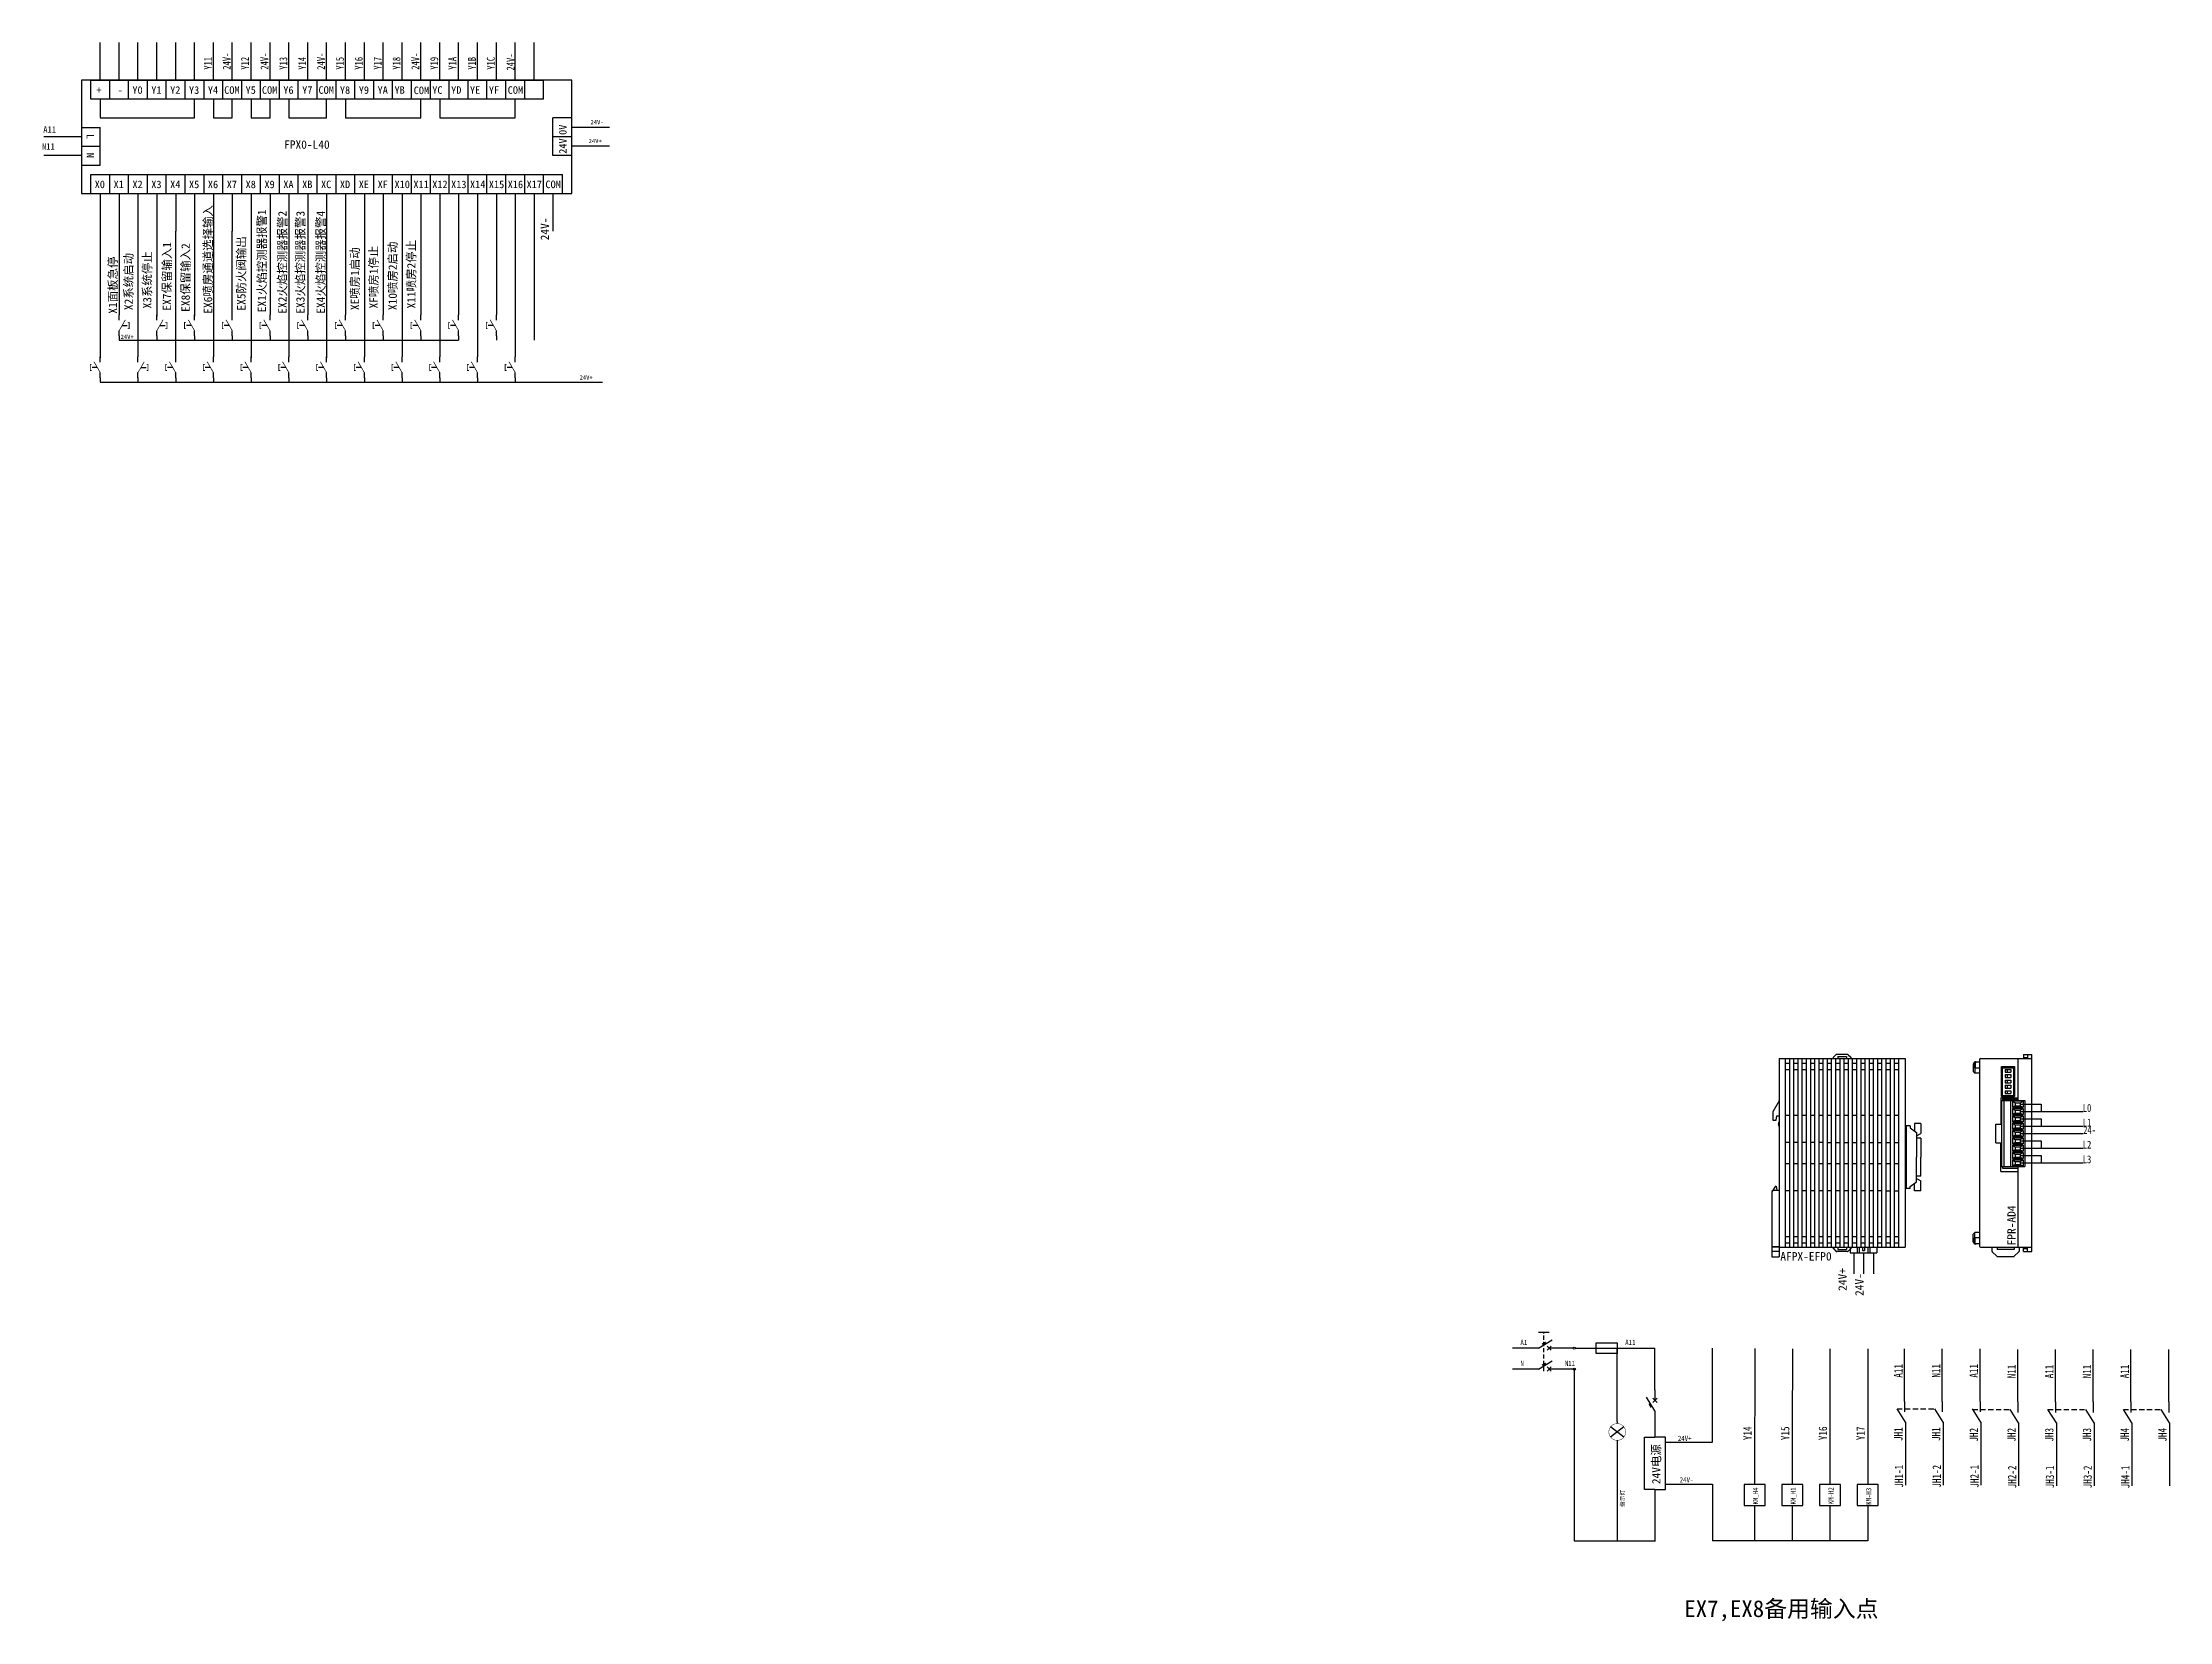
# Model space of a CAD drawing. Extents: x -1351 to 773, y -193 to 951.
# Drawn here: x -1351 to -336, y 198 to 951 of the extents above; entities that cross this region are included whole.
import ezdxf

# ---------------------------------------------------------------- set-up
doc = ezdxf.new("R2010")
doc.units = 0
doc.header["$LTSCALE"] = 10
doc.header["$MEASUREMENT"] = 0
doc.linetypes.add('AAA', pattern=[3, 2, -1])
doc.linetypes.add('HIDDEN', pattern=[0.375, 0.25, -0.125])
doc.layers.get('0').update_dxf_attribs({"linetype": 'CONTINUOUS'})
for name, color, linetype in [('1', 2, 'AAA'), ('CONNECT', 3, 'CONTINUOUS'), ('LY_3', 7, 'CONTINUOUS'), ('器件名称', 7, 'CONTINUOUS'), ('线号', 50, 'CONTINUOUS')]:
    doc.layers.add(name, color=color, linetype=linetype)
doc.styles.add('STYLE1', font='', dxfattribs={"height": 4})
doc.styles.get('STYLE1').set_extended_font_data('SimSun')

# ---------------------------------------------------------------- blocks, each defined once
blk = doc.blocks.new('SYMB2_M_263')
at = {"color": 7}
for p, q in [((0, 0), (0, -1)), ((3.2, -2.6), (-3.2, -7.4)), ((0, -9), (0, -10))]:
    blk.add_line(p, q, dxfattribs=at)
at = {"color": 7, "const_width": 0.2}
blk.add_lwpolyline([(0, -1, 1), (0, -9, 1)], format="xyb", close=True, dxfattribs=at)
at = {"color": 7}
blk.add_lwpolyline([(3.2, -7.4), (-3.2, -2.6)], dxfattribs=at)
blk = doc.blocks.new('松下PLC L40')
at = {"layer": '器件名称', "color": 7, "linetype": 'Continuous'}
for p, q in [((5, 30), (5, 40)), ((10, 30), (10, 40)), ((15, 30), (15, 40)), ((20, 30), (20, 40)), ((25, 30), (25, 40)), ((30, 30), (30, 40)), ((35, 30), (35, 40)), ((40, 30), (40, 40)), ((45, 30), (45, 40)), ((50, 30), (50, 40)), ((55, 30), (55, 40)), ((60, 30), (60, 40)), ((65, 30), (65, 40)), ((70, 30), (70, 40)), ((75, 30), (75, 40)), ((80, 30), (80, 40)), ((85, 30), (85, 40)), ((90, 30), (90, 40)), ((95, 30), (95, 40)), ((100, 30), (100, 40)), ((105, 30), (105, 40)), ((110, 30), (110, 40)), ((115, 30), (115, 40)), ((120, 30), (120, 40)), ((2.5, 25), (2.5, 30)), ((2.5, 30), (7.5, 30)), ((7.5, 25), (7.5, 30)), ((7.5, 30), (12.5, 30)), ((12.5, 25), (12.5, 30)), ((12.5, 30), (17.5, 30)), ((17.5, 25), (17.5, 30)), ((17.5, 30), (22.5, 30)), ((22.5, 25), (22.5, 30)), ((22.5, 30), (27.5, 30)), ((22.5, 25), (22.5, 30)), ((27.5, 25), (27.5, 30)), ((27.5, 30), (32.5, 30)), ((32.5, 25), (32.5, 30)), ((32.5, 30), (37.5, 30)), ((37.5, 25), (37.5, 30)), ((37.5, 30), (42.5, 30)), ((42.5, 25), (42.5, 30)), ((42.5, 25), (42.5, 30)), ((42.5, 30), (47.5, 30)), ((47.5, 25), (47.5, 30)), ((47.5, 30), (52.5, 30)), ((52.5, 25), (52.5, 30)), ((52.5, 30), (57.5, 30)), ((57.5, 25), (57.5, 30)), ((57.5, 30), (62.5, 30)), ((62.5, 25), (62.5, 30)), ((62.5, 30), (67.5, 30)), ((62.5, 25), (62.5, 30)), ((67.5, 25), (67.5, 30)), ((67.5, 30), (72.5, 30)), ((72.5, 25), (72.5, 30)), ((72.5, 30), (77.5, 30)), ((77.5, 25), (77.5, 30)), ((77.5, 30), (82.5, 30)), ((82.5, 25), (82.5, 30)), ((82.5, 25), (82.5, 30)), ((82.5, 30), (87.5, 30)), ((87.5, 25), (87.5, 30)), ((87.5, 30), (92.5, 30)), ((92.5, 25), (92.5, 30)), ((92.5, 30), (97.5, 30)), ((97.5, 25), (97.5, 30)), ((97.5, 30), (102.5, 30)), ((102.5, 25), (102.5, 30)), ((102.5, 30), (107.5, 30)), ((102.5, 25), (102.5, 30)), ((107.5, 25), (107.5, 30)), ((107.5, 30), (112.5, 30)), ((112.5, 25), (112.5, 30)), ((112.5, 30), (117.5, 30)), ((117.5, 25), (117.5, 30)), ((117.5, 30), (122.5, 30)), ((122.5, 25), (122.5, 30)), ((122.5, 25), (122.5, 30)), ((122.5, 25), (2.5, 25)), ((5, 25), (5, 20)), ((30, 20), (30, 25)), ((35, 25), (35, 20)), ((40, 20), (40, 25)), ((45, 25), (45, 20)), ((50, 20), (50, 25)), ((55, 25), (55, 20)), ((65, 20), (65, 25)), ((70, 25), (70, 20)), ((90, 20), (90, 25)), ((95, 25), (95, 20)), ((115, 20), (115, 25)), ((0, 17.5), (5, 17.5)), ((0, 17.5), (5, 17.5)), ((5, 20), (30, 20)), ((5, 12.5), (5, 17.5)), ((35, 20), (40, 20)), ((45, 20), (50, 20)), ((55, 20), (65, 20)), ((70, 20), (90, 20)), ((95, 20), (115, 20)), ((130, 20), (125, 20)), ((125, 15), (125, 20)), ((130, 20), (125, 20)), ((140, 17.5), (130, 17.5)), ((0, 15), (-10, 15)), ((0, 12.5), (5, 12.5)), ((5, 7.5), (5, 12.5)), ((130, 15), (125, 15)), ((125, 10), (125, 15)), ((140, 12.5), (130, 12.5)), ((0, 10), (-10, 10)), ((0, 7.5), (5, 7.5)), ((130, 10), (125, 10)), ((2.5, 0), (2.5, 5)), ((2.5, 5), (7.5, 5)), ((5, 0), (5, -10)), ((7.5, 0), (7.5, 5)), ((7.5, 5), (12.5, 5)), ((10, 0), (10, -10)), ((12.5, 0), (12.5, 5)), ((12.5, 5), (17.5, 5)), ((15, 0), (15, -10)), ((17.5, 0), (17.5, 5)), ((17.5, 5), (22.5, 5)), ((20, 0), (20, -10)), ((22.5, 0), (22.5, 5)), ((22.5, 5), (27.5, 5)), ((22.5, 0), (22.5, 5)), ((25, 0), (25, -10)), ((27.5, 0), (27.5, 5)), ((27.5, 5), (32.5, 5)), ((30, 0), (30, -10)), ((32.5, 0), (32.5, 5)), ((32.5, 5), (37.5, 5)), ((35, 0), (35, -10)), ((37.5, 0), (37.5, 5)), ((37.5, 5), (42.5, 5)), ((40, 0), (40, -10)), ((42.5, 0), (42.5, 5)), ((42.5, 0), (42.5, 5)), ((42.5, 5), (47.5, 5)), ((45, 0), (45, -10)), ((47.5, 0), (47.5, 5)), ((47.5, 5), (52.5, 5)), ((50, 0), (50, -10)), ((52.5, 0), (52.5, 5)), ((52.5, 5), (57.5, 5)), ((55, 0), (55, -10)), ((57.5, 0), (57.5, 5)), ((57.5, 5), (62.5, 5)), ((60, 0), (60, -10)), ((62.5, 0), (62.5, 5)), ((62.5, 5), (67.5, 5)), ((62.5, 0), (62.5, 5)), ((65, 0), (65, -10)), ((67.5, 0), (67.5, 5)), ((67.5, 5), (72.5, 5)), ((70, 0), (70, -10)), ((72.5, 0), (72.5, 5)), ((72.5, 5), (77.5, 5)), ((75, 0), (75, -10)), ((77.5, 0), (77.5, 5)), ((77.5, 5), (82.5, 5)), ((80, 0), (80, -10)), ((82.5, 0), (82.5, 5)), ((82.5, 0), (82.5, 5)), ((82.5, 5), (87.5, 5)), ((85, 0), (85, -10)), ((87.5, 0), (87.5, 5)), ((87.5, 5), (92.5, 5)), ((90, 0), (90, -10)), ((92.5, 0), (92.5, 5)), ((92.5, 5), (97.5, 5)), ((95, 0), (95, -10)), ((97.5, 0), (97.5, 5)), ((97.5, 5), (102.5, 5)), ((100, 0), (100, -10)), ((102.5, 0), (102.5, 5)), ((102.5, 5), (107.5, 5)), ((102.5, 0), (102.5, 5)), ((105, 0), (105, -10)), ((107.5, 0), (107.5, 5)), ((107.5, 5), (112.5, 5)), ((110, 0), (110, -10)), ((112.5, 0), (112.5, 5)), ((112.5, 5), (117.5, 5)), ((115, 0), (115, -10)), ((117.5, 0), (117.5, 5)), ((117.5, 5), (122.5, 5)), ((120, 0), (120, -10)), ((122.5, 0), (122.5, 5)), ((122.5, 0), (122.5, 5)), ((122.5, 5), (127.5, 5)), ((125, 0), (125, -10)), ((127.5, 0), (127.5, 5)), ((127.5, 0), (127.5, 5))]:
    blk.add_line(p, q, dxfattribs=at)
blk.add_lwpolyline([(130, 0), (130, 30), (0, 30), (0, 0)], close=True, dxfattribs=at)
at = {"layer": '器件名称', "color": 7, "linetype": 'Continuous', "style": 'STYLE1'}
for s, p in [('Y0', (13.52, 26.39)), ('Y1', (18.52, 26.39)), ('Y2', (23.52, 26.39)), ('Y3', (28.52, 26.39)), ('Y4', (33.52, 26.39)), ('COM', (37.85, 26.39)), ('Y5', (43.52, 26.39)), ('COM', (47.85, 26.39)), ('Y6', (53.52, 26.39)), ('Y7', (58.52, 26.39)), ('COM', (62.85, 26.39)), ('Y8', (68.52, 26.39)), ('Y9', (73.52, 26.39)), ('YA', (78.52, 26.39)), ('YB', (83, 26.39)), ('COM', (88.08, 26.31)), ('YC', (93, 26.39)), ('YD', (98, 26.39)), ('YE', (103, 26.39)), ('YF', (108, 26.39)), ('COM', (113, 26.39)), ('+', (3.98, 26.39)), ('-', (9.61, 26.39)), ('X0', (3.52, 1.39)), ('X1', (8.52, 1.39)), ('X2', (13.52, 1.39)), ('X3', (18.52, 1.39)), ('X4', (23.52, 1.39)), ('X5', (28.52, 1.39)), ('X6', (33.52, 1.39)), ('X7', (38.52, 1.39)), ('X8', (43.52, 1.39)), ('X9', (48.52, 1.39)), ('XA', (53.52, 1.39)), ('XB', (58.52, 1.39)), ('XC', (63.52, 1.39)), ('XD', (68.52, 1.39)), ('XE', (73.52, 1.39)), ('XF', (78.52, 1.39)), ('X10', (83, 1.39)), ('X11', (88, 1.39)), ('X12', (93, 1.39)), ('X13', (98, 1.39)), ('X1', (103, 1.39)), ('X14', (103, 1.39)), ('X15', (108, 1.39)), ('X16', (113, 1.39)), ('X17', (118, 1.39)), ('COM', (123, 1.39))]:
    blk.add_text(s, height=2, dxfattribs=at).set_placement(p)
for s, rotation, p in [('0V', 90, (128.61, 15.5)), ('L', 270, (1.36, 15.77)), ('24V', 90, (128.61, 10.5)), ('N', 270, (1.36, 10.77))]:
    blk.add_text(s, height=2, rotation=rotation, dxfattribs=at).set_placement(p)
blk = doc.blocks.new('SYMB2_M_53')
at = {"color": 7}
for p, q in [((0, -0.5), (0, 0)), ((0, -2.5), (0, -0.5)), ((0, -10), (0, -7.5))]:
    blk.add_line(p, q, dxfattribs=at)
at = {"color": 7, "linetype": 'HIDDEN'}
blk.add_line((-1.4, -5), (-4.8, -5), dxfattribs=at)
at = {"color": 7, "const_width": 0.35}
blk.add_lwpolyline([(-4.1, -6.5), (-4.8, -6.5), (-4.8, -3.5), (-4.1, -3.5)], dxfattribs=at)
at = {"color": 7, "linetype": 'Continuous', "const_width": 0.35}
blk.add_lwpolyline([(0, -7.5), (-3, -2.3)], dxfattribs=at)

msp = doc.modelspace()

# ---------------------------------------------------------------- linework, layer by layer
at = {"color": 0, "linetype": 'Continuous'}
for p, q in [((-407.2, 444.9), (-397.2, 444.9)), ((-407.2, 441.4), (-377.2, 441.4)), ((-407.2, 437.9), (-397.2, 437.9)), ((-407.2, 437.9), (-397.2, 437.9)), ((-397.2, 444.9), (-397.2, 441.4)), ((-397.2, 437.9), (-397.2, 434.4)), ((-407.2, 434.4), (-377.2, 434.4)), ((-407.2, 430.9), (-377.2, 430.9)), ((-407.2, 427.4), (-397.2, 427.4)), ((-397.2, 427.4), (-397.2, 423.9)), ((-407.2, 423.9), (-377.2, 423.9)), ((-407.2, 420.4), (-397.2, 420.4)), ((-407.2, 416.9), (-377.2, 416.9)), ((-397.2, 420.4), (-397.2, 416.9)), ((-486.7, 373.9), (-486.7, 363.9)), ((-482, 373.9), (-482, 363.9)), ((-477.3, 373.9), (-477.3, 363.9)), ((-554, 236.6), (-554, 236.6))]:
    msp.add_line(p, q, dxfattribs=at)
for p, q in [((-632, 336), (-637, 336)), ((-637, 328.5), (-642, 328.5)), ((-637, 328.5), (-630.5, 332.5)), ((-631, 327.5), (-633, 329.5)), ((-631, 329.5), (-633, 327.5)), ((-627, 328.5), (-632, 328.5)), ((-620.5, 328.5), (-622, 328.5)), ((-609.5, 331), (-599.5, 331)), ((-609.5, 326), (-609.5, 331)), ((-599.5, 326), (-609.5, 326)), ((-599.5, 331), (-599.5, 326)), ((-515.9, 328.2), (-516, 288.5)), ((-637, 318.5), (-642, 318.5)), ((-637, 318.5), (-630.5, 322.5)), ((-631, 319.5), (-633, 317.5)), ((-631, 317.5), (-633, 319.5)), ((-627, 318.5), (-632, 318.5)), ((-620.5, 318.5), (-622, 318.5)), ((-581.5, 298.6), (-585.5, 305.1)), ((-582.5, 304.6), (-580.5, 302.6)), ((-580.5, 304.6), (-582.5, 302.6)), ((-581.5, 308.6), (-581.5, 303.6)), ((-581.5, 298.6), (-581.5, 293.6)), ((-462, 293.1), (-466, 299.6)), ((-462.4, 303.1), (-462.4, 298.1)), ((-444, 293.1), (-448, 299.6)), ((-444, 293.1), (-448, 299.6)), ((-444.4, 303.1), (-444.4, 298.1)), ((-444.4, 303.1), (-444.4, 298.1)), ((-426, 293.1), (-430, 299.6)), ((-426, 293.1), (-430, 299.6)), ((-426.4, 303.1), (-426.4, 298.1)), ((-426.4, 303.1), (-426.4, 298.1)), ((-408, 292.8), (-412, 299.3)), ((-408.4, 302.8), (-408.4, 297.8)), ((-390, 292.8), (-394, 299.3)), ((-390, 292.8), (-394, 299.3)), ((-390.4, 302.8), (-390.4, 297.8)), ((-390.4, 302.8), (-390.4, 297.8)), ((-372, 292.8), (-376, 299.3)), ((-372, 292.8), (-376, 299.3)), ((-372.4, 302.8), (-372.4, 297.8)), ((-372.4, 302.8), (-372.4, 297.8)), ((-354, 292.8), (-358, 299.3)), ((-354, 292.8), (-358, 299.3)), ((-354.4, 302.8), (-354.4, 297.8)), ((-354.4, 302.8), (-354.4, 297.8)), ((-336, 292.8), (-340, 299.3)), ((-336, 292.8), (-340, 299.3)), ((-336.4, 302.8), (-336.4, 297.8)), ((-336.4, 302.8), (-336.4, 297.8)), ((-586.5, 261.1), (-586.5, 286.1)), ((-586.5, 286.1), (-581.5, 286.1)), ((-576.5, 286.1), (-581.5, 286.1)), ((-576.5, 261.1), (-576.5, 286.1)), ((-534, 293.5), (-534, 288.5)), ((-462, 293.1), (-462, 288.1)), ((-444, 293.1), (-444, 288.1)), ((-444, 293.1), (-444, 288.1)), ((-426, 293.1), (-426, 288.1)), ((-426, 293.1), (-426, 288.1)), ((-408, 292.8), (-408, 287.8)), ((-390, 292.8), (-390, 287.8)), ((-390, 292.8), (-390, 287.8)), ((-372, 292.8), (-372, 287.8)), ((-372, 292.8), (-372, 287.8)), ((-354, 292.8), (-354, 287.8)), ((-354, 292.8), (-354, 287.8)), ((-336, 292.8), (-336, 287.8)), ((-336, 292.8), (-336, 287.8)), ((-576.5, 283.6), (-574, 283.6)), ((-581.5, 261.1), (-586.5, 261.1)), ((-581.5, 261.1), (-576.5, 261.1)), ((-576.5, 263.6), (-574, 263.6)), ((-529, 263.5), (-539, 263.5)), ((-539, 263.5), (-539, 253.5)), ((-529, 253.5), (-529, 263.5)), ((-511, 263.5), (-521, 263.5)), ((-521, 263.5), (-521, 253.5)), ((-511, 253.5), (-511, 263.5)), ((-493, 263.5), (-503, 263.5)), ((-503, 263.5), (-503, 253.5)), ((-493, 263.5), (-503, 263.5)), ((-503, 263.5), (-503, 253.5)), ((-493, 253.5), (-493, 263.5)), ((-493, 253.5), (-493, 263.5)), ((-475, 263.5), (-485, 263.5)), ((-485, 263.5), (-485, 253.5)), ((-475, 263.5), (-485, 263.5)), ((-485, 263.5), (-485, 253.5)), ((-475, 253.5), (-475, 263.5)), ((-475, 253.5), (-475, 263.5)), ((-539, 253.5), (-529, 253.5)), ((-521, 253.5), (-511, 253.5)), ((-503, 253.5), (-493, 253.5)), ((-503, 253.5), (-493, 253.5)), ((-485, 253.5), (-475, 253.5)), ((-485, 253.5), (-475, 253.5))]:
    msp.add_line(p, q)
at = {"color": 0, "linetype": 'HIDDEN'}
for p, q in [((-466, 299.6), (-448, 299.6)), ((-430, 299.3), (-412, 299.3)), ((-394, 299.3), (-376, 299.3)), ((-358, 299.3), (-340, 299.3))]:
    msp.add_line(p, q, dxfattribs=at)
for centre in [(-620, 328.5), (-620, 318.5)]:
    msp.add_circle(centre, 0.5)
for points in [[(-634.9, 329.8), (-635.6, 330.7), (-633.2, 330.8), (-633.8, 331.6)], [(-634.9, 319.8), (-635.6, 320.7), (-633.2, 320.8), (-633.8, 321.6)], [(-582.8, 300.7), (-583.7, 300), (-583.8, 302.4), (-584.6, 301.8)]]:
    msp.add_solid(points)
at = {"layer": '1', "color": 0, "ltscale": 0.1}
msp.add_line((-634.5, 317.5), (-634.5, 336), dxfattribs=at)
at = {"layer": 'CONNECT'}
for p, q in [((-642, 328.5), (-649.5, 328.5)), ((-622, 328.5), (-627, 328.5)), ((-642, 318.5), (-649.5, 318.5)), ((-622, 318.5), (-627, 318.5)), ((-581.5, 293.6), (-581.5, 286.1))]:
    msp.add_line(p, q, dxfattribs=at)
at = {"layer": 'LY_3', "color": 3, "linetype": 'Continuous'}
for p, q in [((-496.5, 466.6), (-496.5, 466.9)), ((-496.4, 467.3), (-495.2, 468.5)), ((-489.6, 468.6), (-494.8, 468.6)), ((-494.2, 467.6), (-494.2, 466.6)), ((-490.2, 467.6), (-490.2, 466.6)), ((-489.3, 468.5), (-488.1, 467.3)), ((-487.9, 466.6), (-487.9, 466.9)), ((-522.2, 466.6), (-462.2, 466.6)), ((-522.2, 466.6), (-522.2, 376.6)), ((-519.2, 376.6), (-519.2, 466.6)), ((-519.2, 464.5), (-517.2, 464.5)), ((-519.2, 461.5), (-517.2, 461.5)), ((-517.2, 376.6), (-517.2, 466.6)), ((-515.2, 376.6), (-515.2, 466.6)), ((-515.2, 464.5), (-513.2, 464.5)), ((-515.2, 461.5), (-513.2, 461.5)), ((-513.2, 376.6), (-513.2, 466.6)), ((-511.2, 376.6), (-511.2, 466.6)), ((-511.2, 464.5), (-509.2, 464.5)), ((-511.2, 461.5), (-509.2, 461.5)), ((-509.2, 376.6), (-509.2, 466.6)), ((-507.2, 376.6), (-507.2, 466.6)), ((-507.2, 464.5), (-505.2, 464.5)), ((-507.2, 461.5), (-505.2, 461.5)), ((-505.2, 376.6), (-505.2, 466.6)), ((-503.2, 376.6), (-503.2, 466.6)), ((-503.2, 464.5), (-501.2, 464.5)), ((-503.2, 461.5), (-501.2, 461.5)), ((-501.2, 376.6), (-501.2, 466.6)), ((-499.2, 376.6), (-499.2, 466.6)), ((-499.2, 464.5), (-497.2, 464.5)), ((-499.2, 461.5), (-497.2, 461.5)), ((-497.2, 376.6), (-497.2, 466.6)), ((-495.2, 376.6), (-495.2, 466.6)), ((-495.2, 464.5), (-493.2, 464.5)), ((-495.2, 461.5), (-493.2, 461.5)), ((-493.2, 376.6), (-493.2, 466.6)), ((-491.2, 376.6), (-491.2, 466.6)), ((-491.2, 464.5), (-489.2, 464.5)), ((-491.2, 461.5), (-489.2, 461.5)), ((-489.2, 376.6), (-489.2, 466.6)), ((-487.2, 376.6), (-487.2, 466.6)), ((-487.2, 464.5), (-485.2, 464.5)), ((-487.2, 461.5), (-485.2, 461.5)), ((-485.2, 376.6), (-485.2, 466.6)), ((-483.2, 376.6), (-483.2, 466.6)), ((-483.2, 464.5), (-481.2, 464.5)), ((-483.2, 461.5), (-481.2, 461.5)), ((-481.2, 376.6), (-481.2, 466.6)), ((-479.2, 376.6), (-479.2, 466.6)), ((-479.2, 464.5), (-477.2, 464.5)), ((-479.2, 461.5), (-477.2, 461.5)), ((-477.2, 376.6), (-477.2, 466.6)), ((-475.2, 376.6), (-475.2, 466.6)), ((-475.2, 464.5), (-473.2, 464.5)), ((-475.2, 461.5), (-473.2, 461.5)), ((-473.2, 376.6), (-473.2, 466.6)), ((-471.2, 376.6), (-471.2, 466.6)), ((-471.2, 464.5), (-469.2, 464.5)), ((-471.2, 461.5), (-469.2, 461.5)), ((-469.2, 376.6), (-469.2, 466.6)), ((-467.2, 376.6), (-467.2, 466.6)), ((-467.2, 464.5), (-465.2, 464.5)), ((-467.2, 461.5), (-465.2, 461.5)), ((-465.2, 376.6), (-465.2, 466.6)), ((-462.2, 466.6), (-462.2, 376.6)), ((-522.2, 446.5), (-525.2, 441.3)), ((-525.2, 441.3), (-525.2, 437.3)), ((-525.2, 437.3), (-523.7, 437.3)), ((-523.7, 437.3), (-523.4, 439.3)), ((-523.4, 439.3), (-522.2, 439.3)), ((-522.2, 436.5), (-522.6, 436)), ((-519.2, 439.6), (-517.2, 439.6)), ((-515.2, 439.6), (-513.2, 439.6)), ((-511.2, 439.6), (-509.2, 439.6)), ((-507.2, 439.6), (-505.2, 439.6)), ((-503.2, 439.6), (-501.2, 439.6)), ((-499.2, 439.6), (-497.2, 439.6)), ((-495.2, 439.6), (-493.2, 439.6)), ((-491.2, 439.6), (-489.2, 439.6)), ((-487.2, 439.6), (-485.2, 439.6)), ((-483.2, 439.6), (-481.2, 439.6)), ((-479.2, 439.6), (-477.2, 439.6)), ((-475.2, 439.6), (-473.2, 439.6)), ((-471.2, 439.6), (-469.2, 439.6)), ((-467.2, 439.6), (-465.2, 439.6)), ((-522.6, 436), (-522.6, 435.5)), ((-522.2, 434.2), (-522.6, 435.5)), ((-517.2, 426.6), (-519.2, 426.6)), ((-513.2, 426.6), (-515.2, 426.6)), ((-509.2, 426.6), (-511.2, 426.6)), ((-505.2, 426.6), (-507.2, 426.6)), ((-501.2, 426.6), (-503.2, 426.6)), ((-499.2, 426.6), (-497.2, 426.6)), ((-495.2, 426.6), (-493.2, 426.6)), ((-491.2, 426.6), (-489.2, 426.6)), ((-487.2, 426.6), (-485.2, 426.6)), ((-483.2, 426.6), (-481.2, 426.6)), ((-479.2, 426.6), (-477.2, 426.6)), ((-475.2, 426.6), (-473.2, 426.6)), ((-471.2, 426.6), (-469.2, 426.6)), ((-467.2, 426.6), (-465.2, 426.6)), ((-462.2, 432.6), (-461.7, 432.6)), ((-459.7, 434.6), (-461.7, 434.6)), ((-461.7, 434.6), (-461.7, 404.6)), ((-459.7, 434.6), (-459.7, 433.6)), ((-459.7, 433.6), (-456.7, 431.4)), ((-457.7, 435.6), (-457.7, 432.1)), ((-454.7, 435.6), (-457.7, 435.6)), ((-456.7, 431.4), (-456.7, 419.6)), ((-456.7, 429.8), (-454.7, 430.9)), ((-454.7, 428.6), (-456.7, 428.6)), ((-454.7, 435.6), (-454.7, 430.9)), ((-454.7, 428.6), (-454.7, 419.6)), ((-519.2, 416.6), (-517.2, 416.6)), ((-515.2, 416.6), (-513.2, 416.6)), ((-511.2, 416.6), (-509.2, 416.6)), ((-507.2, 416.6), (-505.2, 416.6)), ((-503.2, 416.6), (-501.2, 416.6)), ((-499.2, 416.6), (-497.2, 416.6)), ((-495.2, 416.6), (-493.2, 416.6)), ((-491.2, 416.6), (-489.2, 416.6)), ((-487.2, 416.6), (-485.2, 416.6)), ((-483.2, 416.6), (-481.2, 416.6)), ((-479.2, 416.6), (-477.2, 416.6)), ((-475.2, 416.6), (-473.2, 416.6)), ((-471.2, 416.6), (-469.2, 416.6)), ((-467.2, 416.6), (-465.2, 416.6)), ((-456.7, 407.9), (-456.7, 419.6)), ((-454.7, 410.6), (-454.7, 419.6)), ((-462.2, 406.6), (-461.7, 406.6)), ((-459.7, 405.6), (-456.7, 407.9)), ((-457.7, 403.6), (-457.7, 407.1)), ((-454.7, 410.6), (-456.7, 410.6)), ((-456.7, 409.4), (-454.7, 408.3)), ((-454.7, 403.6), (-454.7, 408.3)), ((-524, 405.7), (-525.7, 403.1)), ((-525, 403.9), (-525.7, 403.2)), ((-525.7, 403.2), (-525.7, 377)), ((-525, 403.9), (-522.2, 403.9)), ((-524, 405.7), (-523.6, 405.7)), ((-523.6, 405.7), (-523.4, 403.9)), ((-517.2, 403.6), (-519.2, 403.6)), ((-513.2, 403.6), (-515.2, 403.6)), ((-509.2, 403.6), (-511.2, 403.6)), ((-505.2, 403.6), (-507.2, 403.6)), ((-501.2, 403.6), (-503.2, 403.6)), ((-497.2, 403.6), (-499.2, 403.6)), ((-493.2, 403.6), (-495.2, 403.6)), ((-489.2, 403.6), (-491.2, 403.6)), ((-485.2, 403.6), (-487.2, 403.6)), ((-481.2, 403.6), (-483.2, 403.6)), ((-477.2, 403.6), (-479.2, 403.6)), ((-473.2, 403.6), (-475.2, 403.6)), ((-471.2, 403.6), (-469.2, 403.6)), ((-467.2, 403.6), (-465.2, 403.6)), ((-459.7, 404.6), (-461.7, 404.6)), ((-459.7, 404.6), (-459.7, 405.6)), ((-454.7, 403.6), (-457.7, 403.6)), ((-525.7, 377), (-522.2, 377)), ((-525.7, 377), (-525.7, 372.1)), ((-522.2, 376.6), (-525.7, 376.6)), ((-522.2, 376.6), (-462.2, 376.6)), ((-522.2, 376.6), (-522.2, 372.1)), ((-519.2, 381.7), (-517.2, 381.7)), ((-519.2, 378.7), (-517.2, 378.7)), ((-515.2, 381.7), (-513.2, 381.7)), ((-515.2, 378.7), (-513.2, 378.7)), ((-511.2, 381.7), (-509.2, 381.7)), ((-511.2, 378.7), (-509.2, 378.7)), ((-507.2, 381.7), (-505.2, 381.7)), ((-507.2, 378.7), (-505.2, 378.7)), ((-503.2, 381.7), (-501.2, 381.7)), ((-503.2, 378.7), (-501.2, 378.7)), ((-499.2, 381.7), (-497.2, 381.7)), ((-499.2, 378.7), (-497.2, 378.7)), ((-496.5, 376.6), (-496.5, 376.3)), ((-496.4, 376), (-495.2, 374.8)), ((-495.2, 381.7), (-493.2, 381.7)), ((-495.2, 378.7), (-493.2, 378.7)), ((-494.2, 376.6), (-494.2, 375.6)), ((-491.2, 381.7), (-489.2, 381.7)), ((-491.2, 378.7), (-489.2, 378.7)), ((-490.2, 376.6), (-490.2, 375.6)), ((-489.3, 374.8), (-488.1, 376)), ((-488.3, 376.6), (-488.3, 373.9)), ((-487.9, 376.6), (-487.9, 376.3)), ((-487.2, 381.7), (-485.2, 381.7)), ((-487.2, 378.7), (-485.2, 378.7)), ((-485.1, 376.6), (-485.1, 373.9)), ((-484.1, 376.6), (-484.1, 373.9)), ((-483.2, 381.7), (-481.2, 381.7)), ((-483.2, 378.7), (-481.2, 378.7)), ((-482.5, 376.6), (-482.5, 375.1)), ((-481.5, 376.6), (-481.5, 375.1)), ((-480, 376.6), (-480, 373.9)), ((-479.2, 381.7), (-477.2, 381.7)), ((-479.2, 378.7), (-477.2, 378.7)), ((-479, 376.6), (-479, 373.9)), ((-475.7, 376.6), (-475.7, 373.9)), ((-475.2, 381.7), (-473.2, 381.7)), ((-475.2, 378.7), (-473.2, 378.7)), ((-471.2, 381.7), (-469.2, 381.7)), ((-471.2, 378.7), (-469.2, 378.7)), ((-467.2, 381.7), (-465.2, 381.7)), ((-467.2, 378.7), (-465.2, 378.7)), ((-522.2, 374.6), (-525.7, 374.6)), ((-525.7, 372.1), (-522.2, 372.1)), ((-489.6, 374.6), (-494.8, 374.6)), ((-488.3, 373.9), (-475.7, 373.9)), ((-482.5, 375.1), (-481.5, 375.1))]:
    msp.add_line(p, q, dxfattribs=at)
at = {"layer": 'LY_3', "color": 110, "linetype": 'Continuous'}
for p, q in [((-494.2, 467.6), (-490.2, 467.6)), ((-494.2, 375.6), (-490.2, 375.6))]:
    msp.add_line(p, q, dxfattribs=at)
at = {"layer": 'LY_3', "color": 3, "linetype": 'Continuous'}
for centre, start, end in [((-496, 466.9), 135, 180), ((-494.8, 468.1), 90, 135), ((-489.6, 468.1), 45, 90), ((-488.4, 466.9), 360, 45), ((-496, 376.3), 180, 225), ((-488.4, 376.3), 315, 0), ((-494.8, 375.1), 225, 270), ((-489.6, 375.1), 270, 315)]:
    msp.add_arc(centre, 0.5, start, end, dxfattribs=at)
at = {"layer": '器件名称', "color": 7, "linetype": 'Continuous'}
for p, q in [((-1323.3, 861.4), (-1323.3, 800.9)), ((-1314.3, 861.4), (-1314.3, 821.4)), ((-1305.3, 861.4), (-1305.3, 801.4)), ((-1296.3, 861.4), (-1296.3, 820.9)), ((-1287.3, 801.4), (-1287.3, 861.4)), ((-1278.3, 861.4), (-1278.3, 820.9)), ((-1269.3, 861.4), (-1269.3, 801.4)), ((-1260.3, 820.9), (-1260.3, 861.4)), ((-1251.3, 861.4), (-1251.3, 800.9)), ((-1242.3, 861.4), (-1242.3, 821.4)), ((-1233.3, 861.4), (-1233.3, 801.4)), ((-1224.3, 861.4), (-1224.3, 821.4)), ((-1215.3, 861.4), (-1215.3, 800.9)), ((-1206.3, 861.4), (-1206.3, 821.4)), ((-1197.3, 861.4), (-1197.3, 801.4)), ((-1188.3, 861.4), (-1188.3, 821.4)), ((-1179.3, 861.4), (-1179.3, 801.4)), ((-1170.3, 861.4), (-1170.3, 821.4)), ((-1161.3, 861.4), (-1161.3, 801.4)), ((-1152.3, 861.4), (-1152.3, 821.4)), ((-1143.3, 861.4), (-1143.3, 801.4)), ((-1134.3, 861.4), (-1134.3, 821.4)), ((-1125.3, 861.4), (-1125.3, 801.4)), ((-1116.3, 861.4), (-1116.3, 809.4)), ((-1314.3, 811.4), (-1314.3, 809.4)), ((-1314.3, 809.4), (-1152.3, 809.4)), ((-1296.3, 811.4), (-1296.3, 809.4)), ((-1278.3, 811.4), (-1278.3, 809.4)), ((-1260.3, 811.4), (-1260.3, 809.4)), ((-1242.3, 811.4), (-1242.3, 809.4)), ((-1224.3, 811.4), (-1224.3, 809.4)), ((-1206.3, 811.4), (-1206.3, 809.4)), ((-1188.3, 811.4), (-1188.3, 809.4)), ((-1170.3, 811.4), (-1170.3, 809.4)), ((-1152.3, 811.4), (-1152.3, 809.4)), ((-1134.3, 811.4), (-1134.3, 809.4)), ((-1323.3, 791.4), (-1323.3, 789.4)), ((-1323.3, 789.4), (-1083.6, 789.4)), ((-1305.3, 791.4), (-1305.3, 789.4)), ((-1287.3, 791.4), (-1287.3, 789.4)), ((-1269.3, 791.4), (-1269.3, 789.4)), ((-1251.3, 791.4), (-1251.3, 789.4)), ((-1233.3, 791.4), (-1233.3, 789.4)), ((-1215.3, 791.4), (-1215.3, 789.4)), ((-1197.3, 791.4), (-1197.3, 789.4)), ((-1179.3, 791.4), (-1179.3, 789.4)), ((-1161.3, 791.4), (-1161.3, 789.4)), ((-1143.3, 791.4), (-1143.3, 789.4)), ((-1125.3, 791.4), (-1125.3, 789.4)), ((-619.5, 328.5), (-581.5, 328.5)), ((-599.5, 293.5), (-599.5, 328.5)), ((-581.5, 308.6), (-581.5, 328.5)), ((-554, 283.6), (-554, 328.5)), ((-533.9, 328.3), (-534, 263.5)), ((-498, 328.2), (-498, 263.5)), ((-479.9, 328.1), (-480, 263.5)), ((-462.4, 303.1), (-462.4, 328.1)), ((-444.4, 303.1), (-444.4, 328.1)), ((-444.4, 303.1), (-444.4, 328.1)), ((-426.4, 303.1), (-426.4, 328.1)), ((-426.4, 303.1), (-426.4, 328.1)), ((-408.4, 302.8), (-408.4, 327.8)), ((-390.4, 302.8), (-390.4, 327.8)), ((-390.4, 302.8), (-390.4, 327.8)), ((-372.4, 302.8), (-372.4, 327.8)), ((-372.4, 302.8), (-372.4, 327.8)), ((-354.4, 302.8), (-354.4, 327.8)), ((-354.4, 302.8), (-354.4, 327.8)), ((-336.4, 302.8), (-336.4, 327.8)), ((-336.4, 302.8), (-336.4, 327.8)), ((-620, 318.5), (-620, 236.6)), ((-516, 288.5), (-516, 263.5)), ((-498, 288.5), (-498, 263.5)), ((-480, 288.5), (-480, 263.5)), ((-462, 288.1), (-462, 263.1)), ((-444, 288.1), (-444, 263.1)), ((-444, 288.1), (-444, 263.1)), ((-426, 288.1), (-426, 263.1)), ((-426, 288.1), (-426, 263.1)), ((-408, 287.8), (-408, 262.8)), ((-390, 287.8), (-390, 262.8)), ((-390, 287.8), (-390, 262.8)), ((-372, 287.8), (-372, 262.8)), ((-372, 287.8), (-372, 262.8)), ((-354, 287.8), (-354, 262.8)), ((-354, 287.8), (-354, 262.8)), ((-336, 287.8), (-336, 262.8)), ((-336, 287.8), (-336, 262.8)), ((-599.5, 283.5), (-599.5, 236.6)), ((-574, 283.6), (-554, 283.6)), ((-581.5, 261.1), (-581.5, 236.6)), ((-574, 263.6), (-554, 263.6)), ((-554, 263.6), (-554, 236.6)), ((-534, 253.5), (-534, 236.6)), ((-516, 253.5), (-516, 236.6)), ((-498, 253.5), (-498, 236.6)), ((-498, 253.5), (-498, 236.6)), ((-480, 253.5), (-480, 236.6)), ((-480, 253.5), (-480, 236.6)), ((-620, 236.6), (-581.3, 236.6))]:
    msp.add_line(p, q, dxfattribs=at)
at = {"layer": '器件名称', "color": 3}
for p, q in [((-405.7, 468.6), (-401.7, 468.6)), ((-405.7, 468.6), (-405.7, 466.6)), ((-405.7, 467.1), (-403.7, 467.1)), ((-403.7, 468.6), (-403.7, 466.6)), ((-401.7, 374.6), (-401.7, 468.6)), ((-428.9, 465.1), (-429.7, 463.9)), ((-429.7, 463.9), (-429.7, 460.4)), ((-429.7, 460.4), (-428.9, 459.6)), ((-428.8, 464.9), (-429.3, 464.4)), ((-429.3, 464.4), (-429.3, 462.6)), ((-428.8, 462.1), (-429.3, 462.6)), ((-428.5, 465.1), (-428.9, 465.1)), ((-428.9, 465.1), (-428.9, 464.8)), ((-428.9, 462.2), (-428.9, 459.6)), ((-426.7, 459.6), (-428.9, 459.6)), ((-428.8, 464.9), (-428.8, 462.1)), ((-426.7, 464.9), (-428.8, 464.9)), ((-426.7, 462.1), (-428.8, 462.1)), ((-428.5, 465.1), (-428.3, 464.9)), ((-426.7, 466.1), (-426.7, 377.1)), ((-426.2, 466.6), (-408.4, 466.6)), ((-416.2, 462.8), (-410, 462.8)), ((-416.2, 448.6), (-416.2, 462.8)), ((-416.2, 462.8), (-415.7, 462.3)), ((-415.7, 462.3), (-410.5, 462.3)), ((-415.7, 449.1), (-415.7, 462.3)), ((-414.4, 461.5), (-414.4, 460.1)), ((-414.4, 461.5), (-411.7, 461.5)), ((-414.4, 460.1), (-411.7, 460.1)), ((-414.4, 459), (-414.4, 457.6)), ((-414.4, 459), (-411.7, 459)), ((-414.4, 457.6), (-411.7, 457.6)), ((-413.4, 461.5), (-413.4, 460.1)), ((-413.4, 459), (-413.4, 457.6)), ((-411.7, 461.5), (-411.7, 460.1)), ((-411.7, 459), (-411.7, 457.6)), ((-410.5, 462.3), (-410, 462.8)), ((-410.5, 462.3), (-410.5, 449.1)), ((-410, 462.8), (-410, 448.6)), ((-408.4, 466.6), (-408.4, 446.6)), ((-408.4, 466.6), (-402.2, 466.6)), ((-416.5, 447.9), (-408.4, 447.9)), ((-416.5, 447.9), (-416.5, 435.4)), ((-416.2, 448.6), (-415.7, 449.1)), ((-416.2, 448.6), (-410, 448.6)), ((-416.1, 446.6), (-405, 446.6)), ((-416.1, 446.6), (-416.1, 415.1)), ((-415.7, 449.1), (-410.5, 449.1)), ((-415.7, 447.3), (-415.7, 446.6)), ((-415.7, 447.3), (-408.4, 447.3)), ((-415.1, 446.6), (-415.1, 415.1)), ((-414.4, 456.4), (-411.7, 456.4)), ((-414.4, 456.4), (-414.4, 455)), ((-414.4, 455), (-411.7, 455)), ((-414.4, 453.9), (-414.4, 452.5)), ((-414.4, 453.9), (-411.7, 453.9)), ((-414.4, 452.5), (-411.7, 452.5)), ((-414.4, 451.3), (-414.4, 449.9)), ((-414.4, 451.3), (-411.7, 451.3)), ((-414.4, 449.9), (-411.7, 449.9)), ((-413.4, 456.4), (-413.4, 455)), ((-413.4, 453.9), (-413.4, 452.5)), ((-413.4, 451.3), (-413.4, 449.9)), ((-411.8, 446.6), (-411.8, 415.1)), ((-411.7, 456.4), (-411.7, 455)), ((-411.7, 453.9), (-411.7, 452.5)), ((-411.7, 451.3), (-411.7, 449.9)), ((-410.5, 449.1), (-410, 448.6)), ((-405, 446.6), (-405, 415.1)), ((-410.9, 446.4), (-409.7, 445.6)), ((-410.9, 446.4), (-410.9, 443.4)), ((-410.9, 446.4), (-405.9, 446.4)), ((-409.7, 444.1), (-410.9, 443.4)), ((-410.9, 443.4), (-405.9, 443.4)), ((-410.9, 442.9), (-409.7, 442.1)), ((-410.9, 442.9), (-410.9, 439.9)), ((-410.9, 442.9), (-405.9, 442.9)), ((-409.7, 440.6), (-410.9, 439.9)), ((-410.9, 439.9), (-405.9, 439.9)), ((-410.9, 439.4), (-409.7, 438.6)), ((-410.9, 439.4), (-405.9, 439.4)), ((-410.9, 439.4), (-410.9, 436.4)), ((-409.7, 437.1), (-410.9, 436.4)), ((-410.9, 436.4), (-405.9, 436.4)), ((-409.7, 445.6), (-407.2, 445.6)), ((-409.7, 445.6), (-409.7, 444.1)), ((-409.7, 444.1), (-407.2, 444.1)), ((-409.7, 442.1), (-407.2, 442.1)), ((-409.7, 442.1), (-409.7, 440.6)), ((-409.7, 440.6), (-407.2, 440.6)), ((-409.7, 438.6), (-409.7, 437.1)), ((-409.7, 438.6), (-407.2, 438.6)), ((-409.7, 437.1), (-407.2, 437.1)), ((-407.2, 445.6), (-405.9, 446.4)), ((-407.2, 445.6), (-407.2, 444.1)), ((-407.2, 444.1), (-405.9, 443.4)), ((-407.2, 442.1), (-405.9, 442.9)), ((-407.2, 442.1), (-407.2, 440.6)), ((-407.2, 440.6), (-405.9, 439.9)), ((-407.2, 438.6), (-405.9, 439.4)), ((-407.2, 438.6), (-407.2, 437.1)), ((-407.2, 437.1), (-405.9, 436.4)), ((-405.9, 446.4), (-405.9, 443.4)), ((-405.9, 442.9), (-405.9, 439.9)), ((-405.9, 439.4), (-405.9, 436.4)), ((-418.8, 435.4), (-416.5, 435.4)), ((-418.8, 426.4), (-418.8, 435.4)), ((-418.8, 426.4), (-416.5, 426.4)), ((-416.5, 412.8), (-416.5, 426.4)), ((-410.9, 435.9), (-409.7, 435.1)), ((-410.9, 435.9), (-405.9, 435.9)), ((-410.9, 435.9), (-410.9, 432.9)), ((-409.7, 433.6), (-410.9, 432.9)), ((-410.9, 432.9), (-405.9, 432.9)), ((-410.9, 432.4), (-409.7, 431.6)), ((-410.9, 432.4), (-405.9, 432.4)), ((-410.9, 432.4), (-410.9, 429.4)), ((-409.7, 430.1), (-410.9, 429.4)), ((-410.9, 429.4), (-405.9, 429.4)), ((-410.9, 428.9), (-409.7, 428.1)), ((-410.9, 428.9), (-410.9, 425.9)), ((-410.9, 428.9), (-405.9, 428.9)), ((-409.7, 426.6), (-410.9, 425.9)), ((-409.7, 435.1), (-409.7, 433.6)), ((-409.7, 435.1), (-407.2, 435.1)), ((-409.7, 433.6), (-407.2, 433.6)), ((-409.7, 431.6), (-409.7, 430.1)), ((-409.7, 431.6), (-407.2, 431.6)), ((-409.7, 430.1), (-407.2, 430.1)), ((-409.7, 428.1), (-407.2, 428.1)), ((-409.7, 428.1), (-409.7, 426.6)), ((-409.7, 426.6), (-407.2, 426.6)), ((-407.2, 435.1), (-405.9, 435.9)), ((-407.2, 435.1), (-407.2, 433.6)), ((-407.2, 433.6), (-405.9, 432.9)), ((-407.2, 431.6), (-405.9, 432.4)), ((-407.2, 431.6), (-407.2, 430.1)), ((-407.2, 430.1), (-405.9, 429.4)), ((-407.2, 428.1), (-405.9, 428.9)), ((-407.2, 428.1), (-407.2, 426.6)), ((-407.2, 426.6), (-405.9, 425.9)), ((-405.9, 435.9), (-405.9, 432.9)), ((-405.9, 432.4), (-405.9, 429.4)), ((-405.9, 428.9), (-405.9, 425.9)), ((-410.9, 425.9), (-405.9, 425.9)), ((-410.9, 425.4), (-409.7, 424.6)), ((-410.9, 425.4), (-410.9, 422.4)), ((-410.9, 425.4), (-405.9, 425.4)), ((-409.7, 423.1), (-410.9, 422.4)), ((-410.9, 422.4), (-405.9, 422.4)), ((-410.9, 421.9), (-409.7, 421.1)), ((-410.9, 421.9), (-410.9, 418.9)), ((-410.9, 421.9), (-405.9, 421.9)), ((-409.7, 419.6), (-410.9, 418.9)), ((-410.9, 418.9), (-405.9, 418.9)), ((-410.9, 418.4), (-409.7, 417.6)), ((-410.9, 418.4), (-410.9, 415.4)), ((-410.9, 418.4), (-405.9, 418.4)), ((-409.7, 416.1), (-410.9, 415.4)), ((-409.7, 424.6), (-407.2, 424.6)), ((-409.7, 424.6), (-409.7, 423.1)), ((-409.7, 423.1), (-407.2, 423.1)), ((-409.7, 421.1), (-407.2, 421.1)), ((-409.7, 421.1), (-409.7, 419.6)), ((-409.7, 419.6), (-407.2, 419.6)), ((-409.7, 417.6), (-407.2, 417.6)), ((-409.7, 417.6), (-409.7, 416.1)), ((-409.7, 416.1), (-407.2, 416.1)), ((-407.2, 424.6), (-405.9, 425.4)), ((-407.2, 424.6), (-407.2, 423.1)), ((-407.2, 423.1), (-405.9, 422.4)), ((-407.2, 421.1), (-405.9, 421.9)), ((-407.2, 421.1), (-407.2, 419.6)), ((-407.2, 419.6), (-405.9, 418.9)), ((-407.2, 417.6), (-405.9, 418.4)), ((-407.2, 417.6), (-407.2, 416.1)), ((-407.2, 416.1), (-405.9, 415.4)), ((-405.9, 425.4), (-405.9, 422.4)), ((-405.9, 421.9), (-405.9, 418.9)), ((-405.9, 418.4), (-405.9, 415.4)), ((-416.5, 412.8), (-408.4, 412.8)), ((-416.1, 415.1), (-405, 415.1)), ((-415.7, 415.1), (-415.7, 414.4)), ((-415.7, 414.4), (-408.4, 414.4)), ((-410.9, 415.4), (-405.9, 415.4)), ((-408.4, 415.4), (-408.4, 376.6)), ((-428.9, 383.6), (-429.7, 382.8)), ((-429.7, 379.3), (-429.7, 382.8)), ((-428.9, 378.1), (-429.7, 379.3)), ((-428.8, 381.1), (-429.3, 380.6)), ((-429.3, 378.8), (-429.3, 380.6)), ((-428.8, 378.3), (-429.3, 378.8)), ((-426.7, 383.6), (-428.9, 383.6)), ((-428.9, 381), (-428.9, 383.6)), ((-428.9, 378.1), (-428.9, 378.4)), ((-428.5, 378.1), (-428.9, 378.1)), ((-426.7, 381.1), (-428.8, 381.1)), ((-428.8, 378.3), (-428.8, 381.1)), ((-426.7, 378.3), (-428.8, 378.3)), ((-428.5, 378.1), (-428.3, 378.3)), ((-426.2, 376.6), (-408.4, 376.6)), ((-420.7, 376.6), (-420.7, 374.8)), ((-418.2, 376.6), (-418.2, 375.5)), ((-410.2, 375.5), (-418.2, 375.5)), ((-410.2, 376.6), (-410.2, 375.5)), ((-408.4, 376.6), (-402.2, 376.6)), ((-407.7, 376.6), (-407.7, 374.8)), ((-405.7, 374.6), (-405.7, 376.6)), ((-405.7, 376.1), (-403.7, 376.1)), ((-403.7, 374.6), (-403.7, 376.6)), ((-420.6, 374.5), (-418.4, 372.3)), ((-410.4, 372.1), (-418, 372.1)), ((-407.9, 374.5), (-410.1, 372.3)), ((-405.7, 374.6), (-401.7, 374.6))]:
    msp.add_line(p, q, dxfattribs=at)
for centre, start, end in [((-426.2, 466.1), 90, 180), ((-402.2, 466.1), 0, 90), ((-426.2, 377.1), 180, 270), ((-402.2, 377.1), 270, 0), ((-420.2, 374.8), 179.9894, 225.0029), ((-418, 372.6), 225.0048, 270.006), ((-410.4, 372.6), 270, 315.0014), ((-408.2, 374.8), 315.0155, 0.006)]:
    msp.add_arc(centre, 0.5, start, end, dxfattribs=at)
at = {"layer": '线号', "color": 0, "linetype": 'Continuous'}
msp.add_line((-480, 236.6), (-554, 236.6), dxfattribs=at)

# ---------------------------------------------------------------- block references
at = {"layer": '器件名称', "color": 7, "linetype": 'Continuous', "xscale": 1.799999999999955, "yscale": 1.799999999999955, "zscale": 1.799999999999955}
msp.add_blockref('松下PLC L40', (-1332.3, 879.4), dxfattribs=at)
at = {"layer": '器件名称', "color": 7, "linetype": 'Continuous', "xscale": -1}
for p in [(-1314.3, 821.4), (-1296.3, 821.4), (-1305.3, 801.4)]:
    msp.add_blockref('SYMB2_M_53', p, dxfattribs=at)
at = {"layer": '器件名称', "color": 7, "linetype": 'Continuous'}
for name, p in [('SYMB2_M_53', (-1278.3, 821.4)), ('SYMB2_M_53', (-1278.3, 821.4)), ('SYMB2_M_53', (-1260.3, 821.4)), ('SYMB2_M_53', (-1242.3, 821.4)), ('SYMB2_M_53', (-1224.3, 821.4)), ('SYMB2_M_53', (-1206.3, 821.4)), ('SYMB2_M_53', (-1188.3, 821.4)), ('SYMB2_M_53', (-1170.3, 821.4)), ('SYMB2_M_53', (-1152.3, 821.4)), ('SYMB2_M_53', (-1134.3, 821.4)), ('SYMB2_M_53', (-1323.3, 801.4)), ('SYMB2_M_53', (-1287.3, 801.4)), ('SYMB2_M_53', (-1269.3, 801.4)), ('SYMB2_M_53', (-1251.3, 801.4)), ('SYMB2_M_53', (-1233.3, 801.4)), ('SYMB2_M_53', (-1215.3, 801.4)), ('SYMB2_M_53', (-1197.3, 801.4)), ('SYMB2_M_53', (-1179.3, 801.4)), ('SYMB2_M_53', (-1161.3, 801.4)), ('SYMB2_M_53', (-1143.3, 801.4)), ('SYMB2_M_53', (-1125.3, 801.4)), ('SYMB2_M_263', (-599.5, 293.5))]:
    msp.add_blockref(name, p, dxfattribs=at)

# ---------------------------------------------------------------- texts
at = {"color": 0, "linetype": 'Continuous', "insert": (-413.4, 377.5), "char_height": 4, "width": 23.17, "attachment_point": 1, "rotation": 90, "style": 'STYLE1'}
msp.add_mtext('FPR-AD4', dxfattribs=at)
at = {"color": 0, "linetype": 'Continuous', "attachment_point": 1, "style": 'STYLE1'}
for s, insert, char_height, width in [('AFPX-EFP0', (-521.7, 374.3), 4, 34.521), ('EX7,EX8备用输入点', (-567.5, 208.2), 8, 216.894)]:
    msp.add_mtext(s, dxfattribs=dict(at, insert=insert, char_height=char_height, width=width))
at = {"layer": '器件名称', "color": 3, "linetype": 'Continuous', "style": 'STYLE1'}
msp.add_text('FPX0-L40', height=4, dxfattribs=at).set_placement((-1235.6, 900.7))
msp.add_text('24V电源', height=4, rotation=90, dxfattribs=at).set_placement((-578.9, 263.6))
at = {"layer": '线号', "width": 0.8}
for s, height, rotation, p in [('Y11', 3.75, 90, (-1270.1, 938.4)), ('24V-', 3.75, 90, (-1261.1, 938.4)), ('Y12', 3.75, 90, (-1252.4, 938.4)), ('24V-', 3.75, 90, (-1243.1, 938.4)), ('Y13', 3.75, 90, (-1234.1, 938.4)), ('Y14', 3.75, 90, (-1225.1, 938.4)), ('24V-', 3.75, 90, (-1216.1, 938.4)), ('Y15', 3.75, 90, (-1207.1, 938.4)), ('Y16', 3.75, 90, (-1198.1, 938.4)), ('Y17', 3.75, 90, (-1189.1, 938.4)), ('Y18', 3.75, 90, (-1180.1, 938.4)), ('24V-', 3.75, 90, (-1171.1, 938.4)), ('Y19', 3.75, 90, (-1162.1, 938.4)), ('Y1A', 3.75, 90, (-1153.4, 938.4)), ('Y1B', 3.75, 90, (-1144.1, 938.4)), ('Y1C', 3.75, 90, (-1135.1, 938.4)), ('24V-', 3.75, 90, (-1125.7, 938)), ('L0', 3.75, 360, (-377.4, 441.2)), ('L1', 3.75, 360, (-377.4, 434.2)), ('24-', 3.75, 360, (-377.2, 430.7)), ('L2', 3.75, 360, (-377.4, 423.7)), ('L3', 3.75, 360, (-377.4, 416.7)), ('A1', 2.5, 360, (-645.7, 330)), ('A11', 2.5, 360, (-595.7, 330)), ('N', 2.5, 360, (-645.7, 320)), ('N11', 2.5, 360, (-624.5, 320)), ('A11', 4, 90, (-463.4, 314.4)), ('N11', 4, 90, (-445.4, 314.4)), ('A11', 4, 90, (-427.4, 314.4)), ('N11', 4, 90, (-409.4, 314.1)), ('A11', 4, 90, (-391.4, 314.1)), ('N11', 4, 90, (-373.4, 314.1)), ('A11', 4, 90, (-355.4, 314.1)), ('24V+', 2.5, 360, (-570.6, 284.2)), ('Y14', 4, 90, (-535.4, 284.6)), ('Y15', 4, 90, (-517.4, 284.6)), ('Y16', 4, 90, (-499.4, 284.6)), ('Y17', 4, 90, (-481.4, 284.6)), ('JH1', 4, 90, (-463.4, 284.2)), ('JH1', 4, 90, (-445.4, 284.2)), ('JH2', 4, 90, (-427.4, 283.9)), ('JH2', 4, 90, (-409.4, 283.9)), ('JH3', 4, 90, (-391.4, 283.9)), ('JH3', 4, 90, (-373.4, 283.9)), ('JH4', 4, 90, (-355.4, 283.9)), ('JH4', 4, 90, (-337.4, 283.9)), ('24V-', 2.5, 360, (-569.7, 264.4)), ('JH1-1', 4, 90, (-463.1, 261.9)), ('JH1-2', 4, 90, (-445.1, 261.9)), ('JH2-1', 4, 90, (-427.1, 261.9)), ('JH2-2', 4, 90, (-409.1, 261.6)), ('JH3-1', 4, 90, (-391.1, 261.6)), ('JH3-2', 4, 90, (-373.1, 261.6)), ('JH4-1', 4, 90, (-355.1, 261.6)), ('KM_H4', 2.5, 90, (-532.3, 253.9)), ('KM_H1', 2.5, 90, (-514.3, 253.9)), ('KM-H2', 2.5, 90, (-496.3, 254)), ('KM-H3', 2.5, 90, (-478.3, 253.7))]:
    msp.add_text(s, height=height, rotation=rotation, dxfattribs=at).set_placement(p)
at = {"layer": '线号', "linetype": 'Continuous'}
for s, height, p in [('24V-', 2, (-1089.4, 912.4)), ('A11', 3, (-1350.5, 908.4)), ('24V+', 2, (-1090.3, 903.4)), ('24V+', 2, (-1313.6, 810)), ('24V+', 2, (-1094.6, 790.6))]:
    msp.add_text(s, height=height, dxfattribs=at).set_placement(p)
for s, p in [('24V+', (-490, 355.8)), ('24V-', (-482, 353.4))]:
    msp.add_text(s, height=4, rotation=90, dxfattribs=at).set_placement(p)
at = {"layer": '线号', "color": 3, "style": 'STYLE1'}
msp.add_text('指示灯', height=2, rotation=90, dxfattribs=at).set_placement((-596, 252.6))
at = {"layer": '线号', "linetype": 'Continuous', "insert": (-1351.1, 903.3), "char_height": 3, "width": 24.566, "attachment_point": 1}
msp.add_mtext('N11', dxfattribs=at)
at = {"layer": '线号', "linetype": 'Continuous', "char_height": 4, "attachment_point": 1, "rotation": 90}
for s, insert, width in [('{\\fSimSun|b0|i0|c134|p2;EX6喷房通道选择输入}', (-1273.9, 822), 56.275), ('{\\fSimSun|b0|i0|c134|p2;EX1火焰控测器报警1}', (-1248.2, 822.7), 60.021), ('{\\fSimSun|b0|i0|c134|p2;EX2火焰控测器报警2}', (-1238.4, 822), 54.77), ('{\\fSimSun|b0|i0|c134|p2;EX3火焰控测器报警3}', (-1229.8, 822), 54.965), ('{\\fSimSun|b0|i0|c134|p2;EX4火焰控测器报警4}', (-1220.1, 822), 53.594), ('24V-', (-1113.2, 857), 18.276), ('{\\fSimSun|b0|i0|c134|p2;EX7保留输入1}', (-1293.5, 823.5), 49.119), ('{\\fSimSun|b0|i0|c134|p2;EX8保留输入2}', (-1284.6, 822.9), 49.119), ('{\\fSimSun|b0|i0|c134|p2;EX5防火阀输出}', (-1258, 823.5), 49.119), ('{\\fSimSun|b0|i0|c134|p2;XE喷房1启动}', (-1203.8, 823.7), 61.869), ('{\\fSimSun|b0|i0|c134|p2;XF喷房1停止}', (-1194.9, 824.5), 54.645), ('{\\fSimSun|b0|i0|c134|p2;X10喷房2启动}', (-1185.8, 823.7), 61.869), ('{\\fSimSun|b0|i0|c134|p2;X11喷房2停止}', (-1176.9, 824.5), 54.645), ('{\\fSimSun|b0|i0|c134|p2;X1面板急停}', (-1319.3, 822), 53.184), ('{\\fSimSun|b0|i0|c134|p2;X2系统启动}', (-1311.8, 823.7), 61.869), ('{\\fSimSun|b0|i0|c134|p2;X3系统停止}', (-1302.9, 824.5), 54.645)]:
    msp.add_mtext(s, dxfattribs=dict(at, insert=insert, width=width))

doc.saveas('drawing.dxf')
